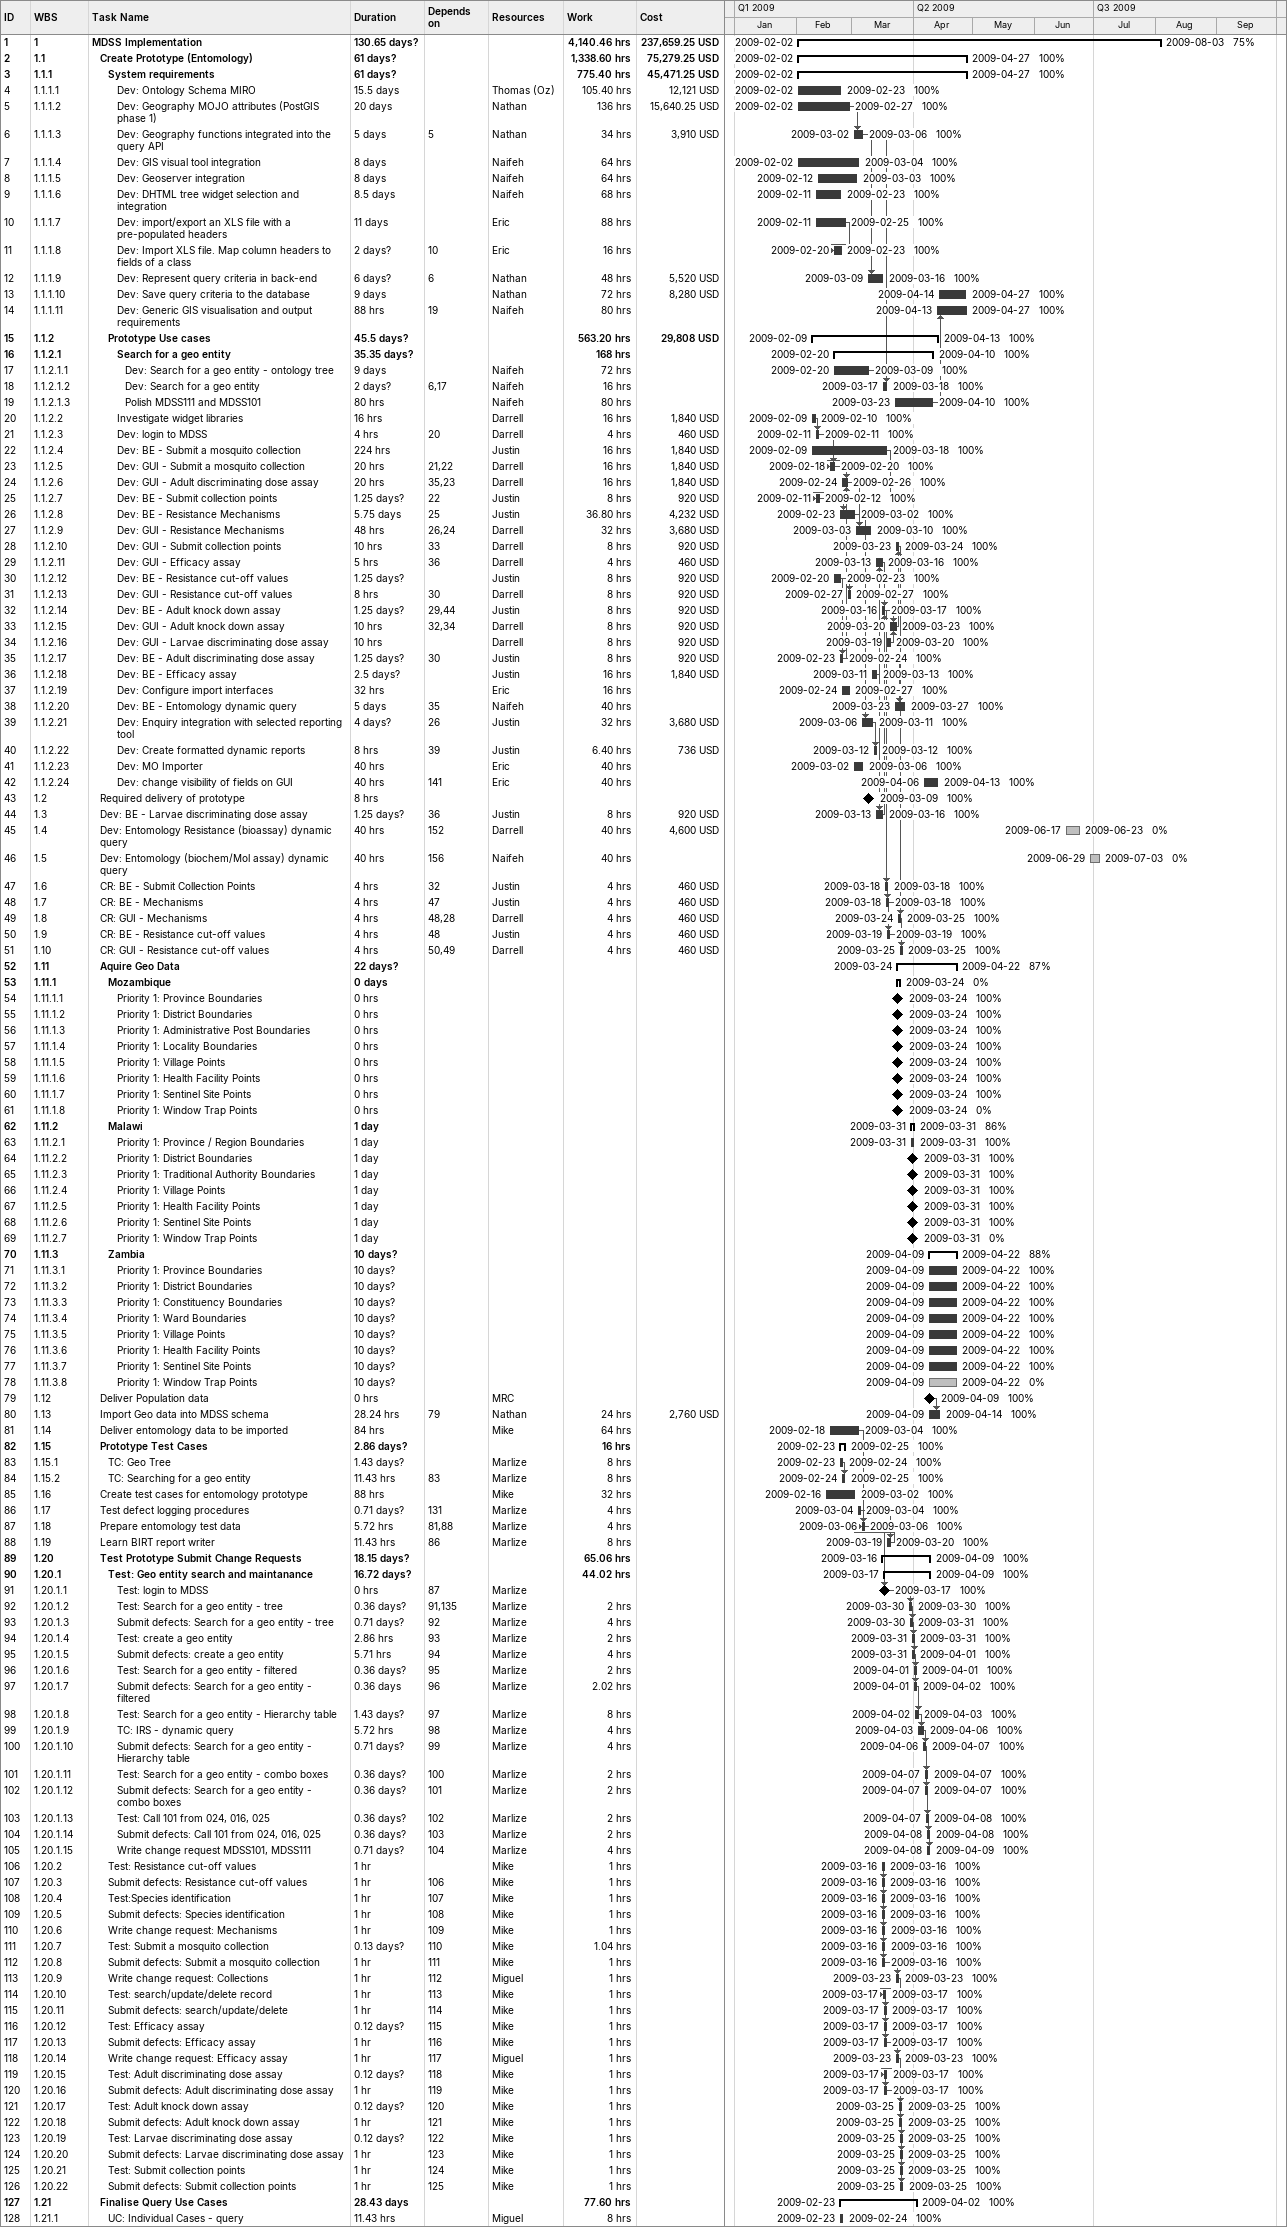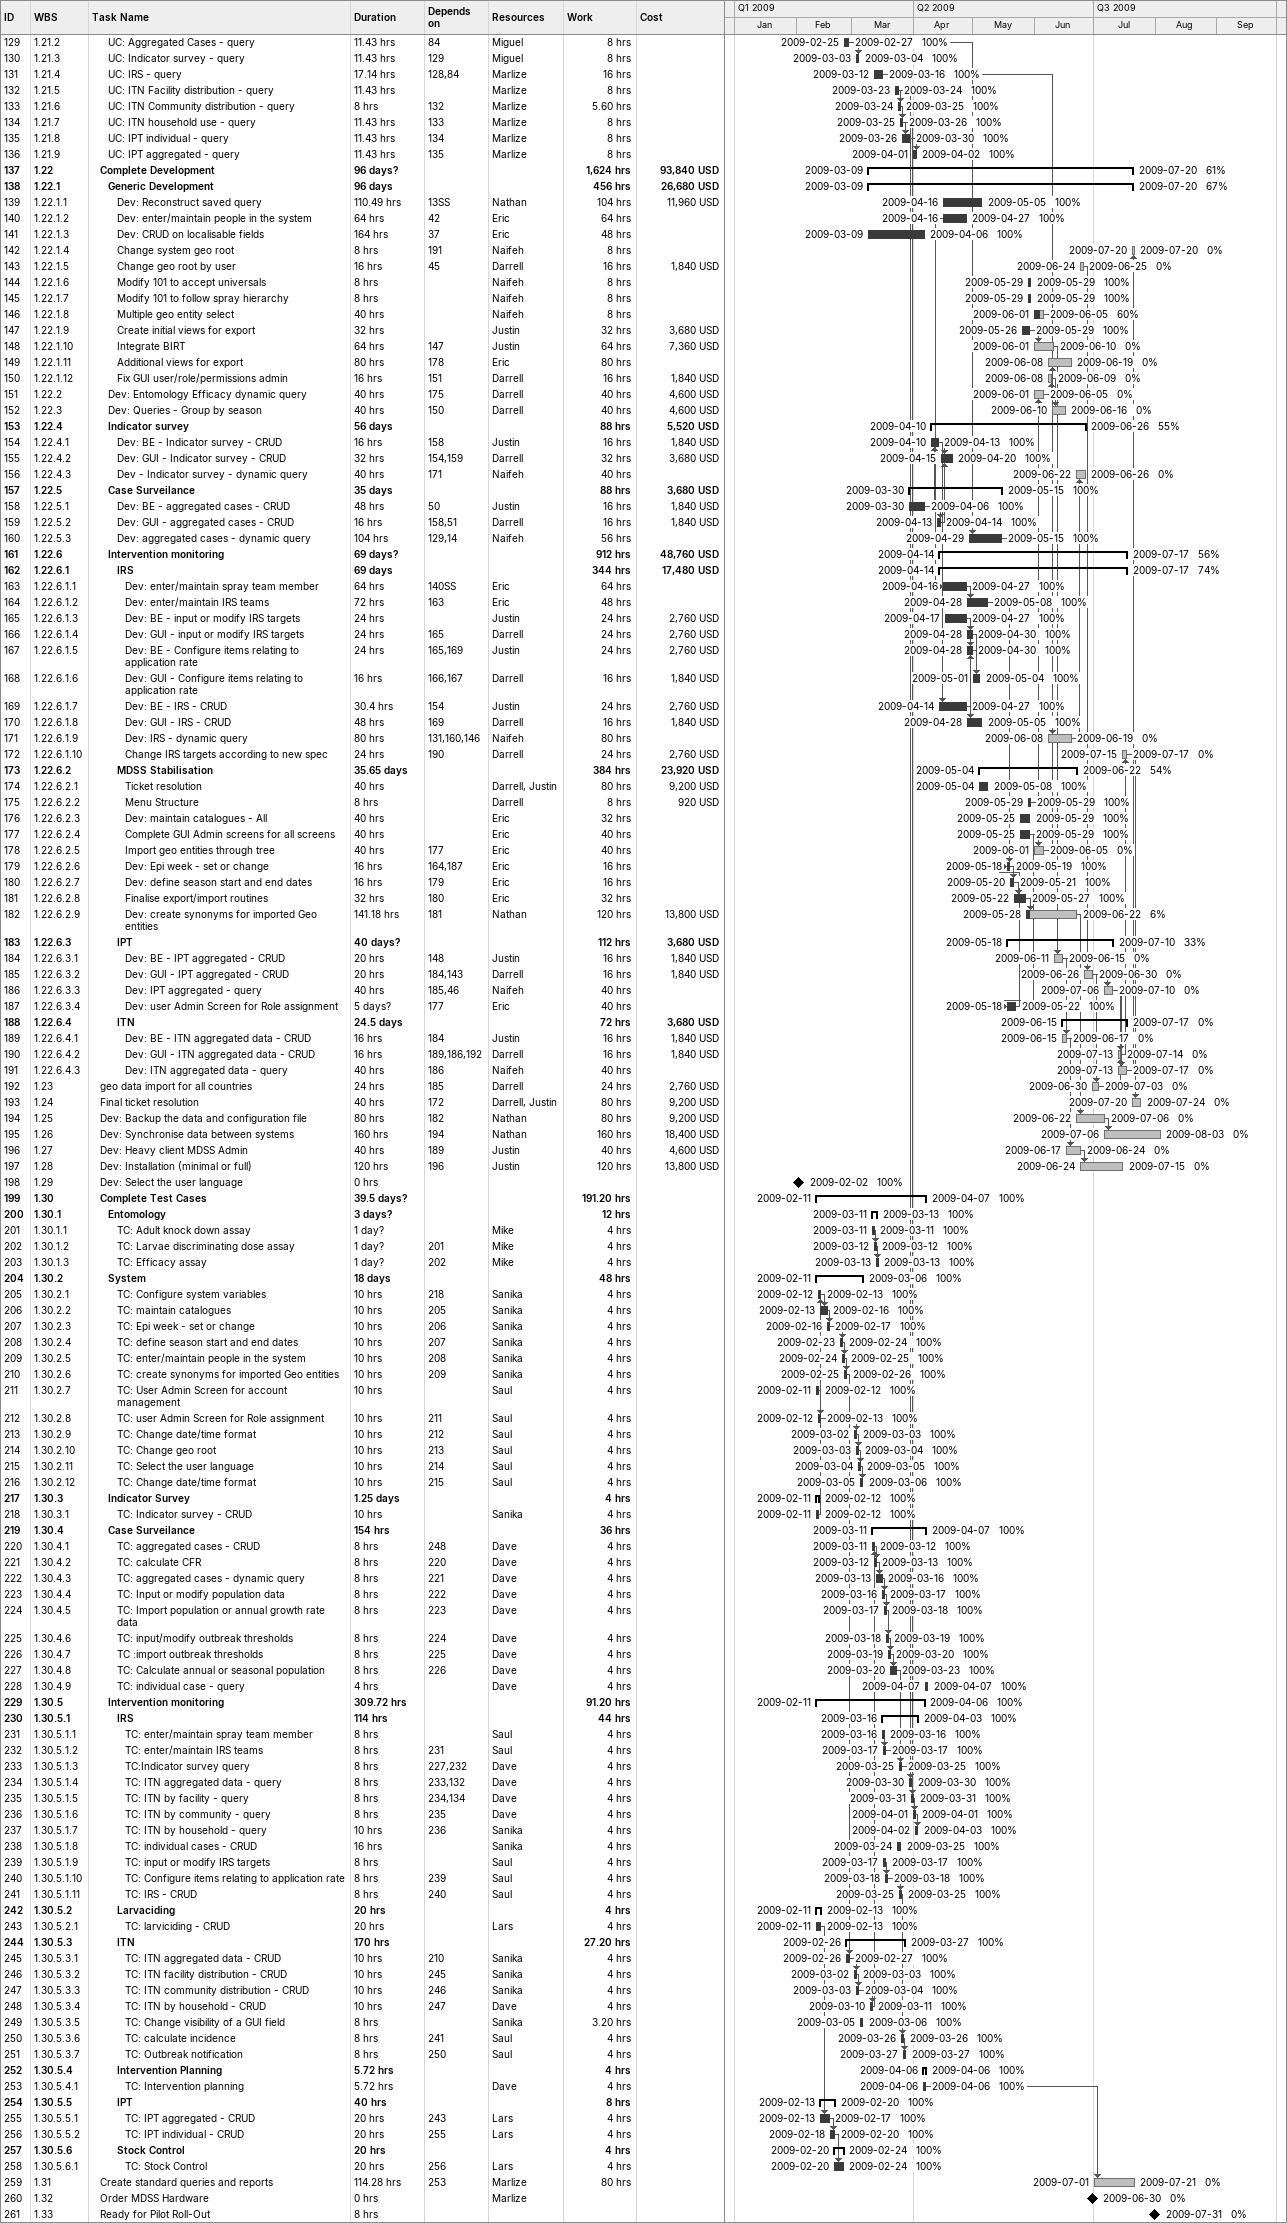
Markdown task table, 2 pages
| ID | WBS | Task | Duration | Start | Finish | Predecessors | Resources | % complete | Work (h) | Cost (USD) |
|---|---|---|---|---|---|---|---|---|---|---|
| 1 | 1 | **MDSS Implementation** | 130.65d? | 2009-02-02 | 2009-08-03 |  |  | 75 | 4140.46 | 237659.25 |
| 2 | 1.1 | **Create Prototype (Entomology)** | 61d? | 2009-02-02 | 2009-04-27 |  |  | 100 | 1338.60 | 75279.25 |
| 3 | 1.1.1 | **System requirements** | 61d? | 2009-02-02 | 2009-04-27 |  |  | 100 | 775.40 | 45471.25 |
| 4 | 1.1.1.1 | Dev: Ontology Schema MIRO | 15.5d | 2009-02-02 | 2009-02-23 |  | Thomas (Oz) | 100 | 105.40 | 12121 |
| 5 | 1.1.1.2 | Dev: Geography MOJO attributes (PostGIS phase 1) | 20d | 2009-02-02 | 2009-02-27 |  | Nathan | 100 | 136 | 15640.25 |
| 6 | 1.1.1.3 | Dev: Geography functions integrated into the query API | 5d | 2009-03-02 | 2009-03-06 | 5 | Nathan | 100 | 34 | 3910 |
| 7 | 1.1.1.4 | Dev: GIS visual tool integration | 8d | 2009-02-02 | 2009-03-04 |  | Naifeh | 100 | 64 |  |
| 8 | 1.1.1.5 | Dev: Geoserver integration | 8d | 2009-02-12 | 2009-03-03 |  | Naifeh | 100 | 64 |  |
| 9 | 1.1.1.6 | Dev: DHTML tree widget selection and integration | 8.5d | 2009-02-11 | 2009-02-23 |  | Naifeh | 100 | 68 |  |
| 10 | 1.1.1.7 | Dev: import/export an XLS file with a pre-populated headers | 11d | 2009-02-11 | 2009-02-25 |  | Eric | 100 | 88 |  |
| 11 | 1.1.1.8 | Dev: Import XLS file. Map column headers to fields of a class | 2d? | 2009-02-20 | 2009-02-23 | 10 | Eric | 100 | 16 |  |
| 12 | 1.1.1.9 | Dev: Represent query criteria in back-end | 6d? | 2009-03-09 | 2009-03-16 | 6 | Nathan | 100 | 48 | 5520 |
| 13 | 1.1.1.10 | Dev: Save query criteria to the database | 9d | 2009-04-14 | 2009-04-27 |  | Nathan | 100 | 72 | 8280 |
| 14 | 1.1.1.11 | Dev: Generic GIS visualisation and output requirements | 88h | 2009-04-13 | 2009-04-27 | 19 | Naifeh | 100 | 80 |  |
| 15 | 1.1.2 | **Prototype Use cases** | 45.5d? | 2009-02-09 | 2009-04-13 |  |  | 100 | 563.20 | 29808 |
| 16 | 1.1.2.1 | **Search for a geo entity** | 35.35d? | 2009-02-20 | 2009-04-10 |  |  | 100 | 168 |  |
| 17 | 1.1.2.1.1 | Dev: Search for a geo entity - ontology tree | 9d | 2009-02-20 | 2009-03-09 |  | Naifeh | 100 | 72 |  |
| 18 | 1.1.2.1.2 | Dev: Search for a geo entity | 2d? | 2009-03-17 | 2009-03-18 | 6, 17 | Naifeh | 100 | 16 |  |
| 19 | 1.1.2.1.3 | Polish MDSS111 and MDSS101 | 80h | 2009-03-23 | 2009-04-10 |  | Naifeh | 100 | 80 |  |
| 20 | 1.1.2.2 | Investigate widget libraries | 16h | 2009-02-09 | 2009-02-10 |  | Darrell | 100 | 16 | 1840 |
| 21 | 1.1.2.3 | Dev: login to MDSS | 4h | 2009-02-11 | 2009-02-11 | 20 | Darrell | 100 | 4 | 460 |
| 22 | 1.1.2.4 | Dev: BE - Submit a mosquito collection | 224h | 2009-02-09 | 2009-03-18 |  | Justin | 100 | 16 | 1840 |
| 23 | 1.1.2.5 | Dev: GUI - Submit a mosquito collection | 20h | 2009-02-18 | 2009-02-20 | 21, 22 | Darrell | 100 | 16 | 1840 |
| 24 | 1.1.2.6 | Dev: GUI - Adult discriminating dose assay | 20h | 2009-02-24 | 2009-02-26 | 35, 23 | Darrell | 100 | 16 | 1840 |
| 25 | 1.1.2.7 | Dev: BE - Submit collection points | 1.25d? | 2009-02-11 | 2009-02-12 | 22 | Justin | 100 | 8 | 920 |
| 26 | 1.1.2.8 | Dev: BE - Resistance Mechanisms | 5.75d | 2009-02-23 | 2009-03-02 | 25 | Justin | 100 | 36.80 | 4232 |
| 27 | 1.1.2.9 | Dev: GUI - Resistance Mechanisms | 48h | 2009-03-03 | 2009-03-10 | 26, 24 | Darrell | 100 | 32 | 3680 |
| 28 | 1.1.2.10 | Dev: GUI - Submit collection points | 10h | 2009-03-23 | 2009-03-24 | 33 | Darrell | 100 | 8 | 920 |
| 29 | 1.1.2.11 | Dev: GUI - Efficacy assay | 5h | 2009-03-13 | 2009-03-16 | 36 | Darrell | 100 | 4 | 460 |
| 30 | 1.1.2.12 | Dev: BE - Resistance cut-off values | 1.25d? | 2009-02-20 | 2009-02-23 |  | Justin | 100 | 8 | 920 |
| 31 | 1.1.2.13 | Dev: GUI - Resistance cut-off values | 8h | 2009-02-27 | 2009-02-27 | 30 | Darrell | 100 | 8 | 920 |
| 32 | 1.1.2.14 | Dev: BE - Adult knock down assay | 1.25d? | 2009-03-16 | 2009-03-17 | 29, 44 | Justin | 100 | 8 | 920 |
| 33 | 1.1.2.15 | Dev: GUI - Adult knock down assay | 10h | 2009-03-20 | 2009-03-23 | 32, 34 | Darrell | 100 | 8 | 920 |
| 34 | 1.1.2.16 | Dev: GUI - Larvae discriminating dose assay | 10h | 2009-03-19 | 2009-03-20 |  | Darrell | 100 | 8 | 920 |
| 35 | 1.1.2.17 | Dev: BE - Adult discriminating dose assay | 1.25d? | 2009-02-23 | 2009-02-24 | 30 | Justin | 100 | 8 | 920 |
| 36 | 1.1.2.18 | Dev: BE - Efficacy assay | 2.5d? | 2009-03-11 | 2009-03-13 |  | Justin | 100 | 16 | 1840 |
| 37 | 1.1.2.19 | Dev: Configure import interfaces | 32h | 2009-02-24 | 2009-02-27 |  | Eric | 100 | 16 |  |
| 38 | 1.1.2.20 | Dev: BE - Entomology dynamic query | 5d | 2009-03-23 | 2009-03-27 | 35 | Naifeh | 100 | 40 |  |
| 39 | 1.1.2.21 | Dev: Enquiry integration with selected reporting tool | 4d? | 2009-03-06 | 2009-03-11 | 26 | Justin | 100 | 32 | 3680 |
| 40 | 1.1.2.22 | Dev: Create formatted dynamic reports | 8h | 2009-03-12 | 2009-03-12 | 39 | Justin | 100 | 6.40 | 736 |
| 41 | 1.1.2.23 | Dev: MO Importer | 40h | 2009-03-02 | 2009-03-06 |  | Eric | 100 | 40 |  |
| 42 | 1.1.2.24 | Dev: change visibility of fields on GUI | 40h | 2009-04-06 | 2009-04-13 | 141 | Eric | 100 | 40 |  |
| 43 | 1.2 | Required delivery of prototype | 8h | 2009-03-09 | 2009-03-09 |  |  | 100 |  |  |
| 44 | 1.3 | Dev: BE - Larvae discriminating dose assay | 1.25d? | 2009-03-13 | 2009-03-16 | 36 | Justin | 100 | 8 | 920 |
| 45 | 1.4 | Dev: Entomology Resistance (bioassay) dynamic query | 40h | 2009-06-17 | 2009-06-23 | 152 | Darrell | 0 | 40 | 4600 |
| 46 | 1.5 | Dev: Entomology (biochem/Mol assay) dynamic query | 40h | 2009-06-29 | 2009-07-03 | 156 | Naifeh | 0 | 40 |  |
| 47 | 1.6 | CR: BE - Submit Collection Points | 4h | 2009-03-18 | 2009-03-18 | 32 | Justin | 100 | 4 | 460 |
| 48 | 1.7 | CR: BE - Mechanisms | 4h | 2009-03-18 | 2009-03-18 | 47 | Justin | 100 | 4 | 460 |
| 49 | 1.8 | CR: GUI - Mechanisms | 4h | 2009-03-24 | 2009-03-25 | 48, 28 | Darrell | 100 | 4 | 460 |
| 50 | 1.9 | CR: BE - Resistance cut-off values | 4h | 2009-03-19 | 2009-03-19 | 48 | Justin | 100 | 4 | 460 |
| 51 | 1.10 | CR: GUI - Resistance cut-off values | 4h | 2009-03-25 | 2009-03-25 | 50, 49 | Darrell | 100 | 4 | 460 |
| 52 | 1.11 | **Aquire Geo Data** | 22d? | 2009-03-24 | 2009-04-22 |  |  | 87 |  |  |
| 53 | 1.11.1 | **Mozambique** | 0d | 2009-03-24 | 2009-03-24 |  |  | 0 |  |  |
| 54 | 1.11.1.1 | Priority 1: Province Boundaries | 0h | 2009-03-24 | 2009-03-24 |  |  | 100 |  |  |
| 55 | 1.11.1.2 | Priority 1: District Boundaries | 0h | 2009-03-24 | 2009-03-24 |  |  | 100 |  |  |
| 56 | 1.11.1.3 | Priority 1: Administrative Post Boundaries | 0h | 2009-03-24 | 2009-03-24 |  |  | 100 |  |  |
| 57 | 1.11.1.4 | Priority 1: Locality Boundaries | 0h | 2009-03-24 | 2009-03-24 |  |  | 100 |  |  |
| 58 | 1.11.1.5 | Priority 1: Village Points | 0h | 2009-03-24 | 2009-03-24 |  |  | 100 |  |  |
| 59 | 1.11.1.6 | Priority 1: Health Facility Points | 0h | 2009-03-24 | 2009-03-24 |  |  | 100 |  |  |
| 60 | 1.11.1.7 | Priority 1: Sentinel Site Points | 0h | 2009-03-24 | 2009-03-24 |  |  | 100 |  |  |
| 61 | 1.11.1.8 | Priority 1: Window Trap Points | 0h | 2009-03-24 | 2009-03-24 |  |  | 0 |  |  |
| 62 | 1.11.2 | **Malawi** | 1d | 2009-03-31 | 2009-03-31 |  |  | 86 |  |  |
| 63 | 1.11.2.1 | Priority 1: Province / Region Boundaries | 1d | 2009-03-31 | 2009-03-31 |  |  | 100 |  |  |
| 64 | 1.11.2.2 | Priority 1: District Boundaries | 1d | 2009-03-31 | 2009-03-31 |  |  | 100 |  |  |
| 65 | 1.11.2.3 | Priority 1: Traditional Authority Boundaries | 1d | 2009-03-31 | 2009-03-31 |  |  | 100 |  |  |
| 66 | 1.11.2.4 | Priority 1: Village Points | 1d | 2009-03-31 | 2009-03-31 |  |  | 100 |  |  |
| 67 | 1.11.2.5 | Priority 1: Health Facility Points | 1d | 2009-03-31 | 2009-03-31 |  |  | 100 |  |  |
| 68 | 1.11.2.6 | Priority 1: Sentinel Site Points | 1d | 2009-03-31 | 2009-03-31 |  |  | 100 |  |  |
| 69 | 1.11.2.7 | Priority 1: Window Trap Points | 1d | 2009-03-31 | 2009-03-31 |  |  | 0 |  |  |
| 70 | 1.11.3 | **Zambia** | 10d? | 2009-04-09 | 2009-04-22 |  |  | 88 |  |  |
| 71 | 1.11.3.1 | Priority 1: Province Boundaries | 10d? | 2009-04-09 | 2009-04-22 |  |  | 100 |  |  |
| 72 | 1.11.3.2 | Priority 1: District Boundaries | 10d? | 2009-04-09 | 2009-04-22 |  |  | 100 |  |  |
| 73 | 1.11.3.3 | Priority 1: Constituency Boundaries | 10d? | 2009-04-09 | 2009-04-22 |  |  | 100 |  |  |
| 74 | 1.11.3.4 | Priority 1: Ward Boundaries | 10d? | 2009-04-09 | 2009-04-22 |  |  | 100 |  |  |
| 75 | 1.11.3.5 | Priority 1: Village Points | 10d? | 2009-04-09 | 2009-04-22 |  |  | 100 |  |  |
| 76 | 1.11.3.6 | Priority 1: Health Facility Points | 10d? | 2009-04-09 | 2009-04-22 |  |  | 100 |  |  |
| 77 | 1.11.3.7 | Priority 1: Sentinel Site Points | 10d? | 2009-04-09 | 2009-04-22 |  |  | 100 |  |  |
| 78 | 1.11.3.8 | Priority 1: Window Trap Points | 10d? | 2009-04-09 | 2009-04-22 |  |  | 0 |  |  |
| 79 | 1.12 | Deliver Population data | 0h | 2009-04-09 | 2009-04-09 |  | MRC | 100 |  |  |
| 80 | 1.13 | Import Geo data into MDSS schema | 28.24h | 2009-04-09 | 2009-04-14 | 79 | Nathan | 100 | 24 | 2760 |
| 81 | 1.14 | Deliver entomology data to be imported | 84h | 2009-02-18 | 2009-03-04 |  | Mike | 100 | 64 |  |
| 82 | 1.15 | **Prototype Test Cases** | 2.86d? | 2009-02-23 | 2009-02-25 |  |  | 100 | 16 |  |
| 83 | 1.15.1 | TC: Geo Tree | 1.43d? | 2009-02-23 | 2009-02-24 |  | Marlize | 100 | 8 |  |
| 84 | 1.15.2 | TC: Searching for a geo entity | 11.43h | 2009-02-24 | 2009-02-25 | 83 | Marlize | 100 | 8 |  |
| 85 | 1.16 | Create test cases for entomology prototype | 88h | 2009-02-16 | 2009-03-02 |  | Mike | 100 | 32 |  |
| 86 | 1.17 | Test defect logging procedures | 0.71d? | 2009-03-04 | 2009-03-04 | 131 | Marlize | 100 | 4 |  |
| 87 | 1.18 | Prepare entomology test data | 5.72h | 2009-03-06 | 2009-03-06 | 81, 88 | Marlize | 100 | 4 |  |
| 88 | 1.19 | Learn BIRT report writer | 11.43h | 2009-03-19 | 2009-03-20 | 86 | Marlize | 100 | 8 |  |
| 89 | 1.20 | **Test Prototype Submit Change Requests** | 18.15d? | 2009-03-16 | 2009-04-09 |  |  | 100 | 65.06 |  |
| 90 | 1.20.1 | **Test: Geo entity search and maintanance** | 16.72d? | 2009-03-17 | 2009-04-09 |  |  | 100 | 44.02 |  |
| 91 | 1.20.1.1 | Test: login to MDSS | 0h | 2009-03-17 | 2009-03-17 | 87 | Marlize | 100 |  |  |
| 92 | 1.20.1.2 | Test: Search for a geo entity - tree | 0.36d? | 2009-03-30 | 2009-03-30 | 91, 135 | Marlize | 100 | 2 |  |
| 93 | 1.20.1.3 | Submit defects: Search for a geo entity - tree | 0.71d? | 2009-03-30 | 2009-03-31 | 92 | Marlize | 100 | 4 |  |
| 94 | 1.20.1.4 | Test: create a geo entity | 2.86h | 2009-03-31 | 2009-03-31 | 93 | Marlize | 100 | 2 |  |
| 95 | 1.20.1.5 | Submit defects: create a geo entity | 5.71h | 2009-03-31 | 2009-04-01 | 94 | Marlize | 100 | 4 |  |
| 96 | 1.20.1.6 | Test: Search for a geo entity - filtered | 0.36d? | 2009-04-01 | 2009-04-01 | 95 | Marlize | 100 | 2 |  |
| 97 | 1.20.1.7 | Submit defects: Search for a geo entity - filtered | 0.36d | 2009-04-01 | 2009-04-02 | 96 | Marlize | 100 | 2.02 |  |
| 98 | 1.20.1.8 | Test: Search for a geo entity - Hierarchy table | 1.43d? | 2009-04-02 | 2009-04-03 | 97 | Marlize | 100 | 8 |  |
| 99 | 1.20.1.9 | TC: IRS - dynamic query | 5.72h | 2009-04-03 | 2009-04-06 | 98 | Marlize | 100 | 4 |  |
| 100 | 1.20.1.10 | Submit defects: Search for a geo entity - Hierarchy table | 0.71d? | 2009-04-06 | 2009-04-07 | 99 | Marlize | 100 | 4 |  |
| 101 | 1.20.1.11 | Test: Search for a geo entity - combo boxes | 0.36d? | 2009-04-07 | 2009-04-07 | 100 | Marlize | 100 | 2 |  |
| 102 | 1.20.1.12 | Submit defects: Search for a geo entity - combo boxes | 0.36d? | 2009-04-07 | 2009-04-07 | 101 | Marlize | 100 | 2 |  |
| 103 | 1.20.1.13 | Test: Call 101 from 024, 016, 025 | 0.36d? | 2009-04-07 | 2009-04-08 | 102 | Marlize | 100 | 2 |  |
| 104 | 1.20.1.14 | Submit defects: Call 101 from 024, 016, 025 | 0.36d? | 2009-04-08 | 2009-04-08 | 103 | Marlize | 100 | 2 |  |
| 105 | 1.20.1.15 | Write change request MDSS101, MDSS111 | 0.71d? | 2009-04-08 | 2009-04-09 | 104 | Marlize | 100 | 4 |  |
| 106 | 1.20.2 | Test: Resistance cut-off values | 1h | 2009-03-16 | 2009-03-16 |  | Mike | 100 | 1 |  |
| 107 | 1.20.3 | Submit defects: Resistance cut-off values | 1h | 2009-03-16 | 2009-03-16 | 106 | Mike | 100 | 1 |  |
| 108 | 1.20.4 | Test:Species identification | 1h | 2009-03-16 | 2009-03-16 | 107 | Mike | 100 | 1 |  |
| 109 | 1.20.5 | Submit defects: Species identification | 1h | 2009-03-16 | 2009-03-16 | 108 | Mike | 100 | 1 |  |
| 110 | 1.20.6 | Write change request: Mechanisms | 1h | 2009-03-16 | 2009-03-16 | 109 | Mike | 100 | 1 |  |
| 111 | 1.20.7 | Test: Submit a mosquito collection | 0.13d? | 2009-03-16 | 2009-03-16 | 110 | Mike | 100 | 1.04 |  |
| 112 | 1.20.8 | Submit defects: Submit a mosquito collection | 1h | 2009-03-16 | 2009-03-16 | 111 | Mike | 100 | 1 |  |
| 113 | 1.20.9 | Write change request: Collections | 1h | 2009-03-23 | 2009-03-23 | 112 | Miguel | 100 | 1 |  |
| 114 | 1.20.10 | Test: search/update/delete record | 1h | 2009-03-17 | 2009-03-17 | 113 | Mike | 100 | 1 |  |
| 115 | 1.20.11 | Submit defects: search/update/delete | 1h | 2009-03-17 | 2009-03-17 | 114 | Mike | 100 | 1 |  |
| 116 | 1.20.12 | Test: Efficacy assay | 0.12d? | 2009-03-17 | 2009-03-17 | 115 | Mike | 100 | 1 |  |
| 117 | 1.20.13 | Submit defects: Efficacy assay | 1h | 2009-03-17 | 2009-03-17 | 116 | Mike | 100 | 1 |  |
| 118 | 1.20.14 | Write change request: Efficacy assay | 1h | 2009-03-23 | 2009-03-23 | 117 | Miguel | 100 | 1 |  |
| 119 | 1.20.15 | Test: Adult discriminating dose assay | 0.12d? | 2009-03-17 | 2009-03-17 | 118 | Mike | 100 | 1 |  |
| 120 | 1.20.16 | Submit defects: Adult discriminating dose assay | 1h | 2009-03-17 | 2009-03-17 | 119 | Mike | 100 | 1 |  |
| 121 | 1.20.17 | Test: Adult knock down assay | 0.12d? | 2009-03-25 | 2009-03-25 | 120 | Mike | 100 | 1 |  |
| 122 | 1.20.18 | Submit defects: Adult knock down assay | 1h | 2009-03-25 | 2009-03-25 | 121 | Mike | 100 | 1 |  |
| 123 | 1.20.19 | Test: Larvae discriminating dose assay | 0.12d? | 2009-03-25 | 2009-03-25 | 122 | Mike | 100 | 1 |  |
| 124 | 1.20.20 | Submit defects: Larvae discriminating dose assay | 1h | 2009-03-25 | 2009-03-25 | 123 | Mike | 100 | 1 |  |
| 125 | 1.20.21 | Test: Submit collection points | 1h | 2009-03-25 | 2009-03-25 | 124 | Mike | 100 | 1 |  |
| 126 | 1.20.22 | Submit defects: Submit collection points | 1h | 2009-03-25 | 2009-03-25 | 125 | Mike | 100 | 1 |  |
| 127 | 1.21 | **Finalise Query Use Cases** | 28.43d | 2009-02-23 | 2009-04-02 |  |  | 100 | 77.60 |  |
| 128 | 1.21.1 | UC: Individual Cases - query | 11.43h | 2009-02-23 | 2009-02-24 |  | Miguel | 100 | 8 |  |
| 129 | 1.21.2 | UC: Aggregated Cases - query | 11.43h | 2009-02-25 | 2009-02-27 | 84 | Miguel | 100 | 8 |  |
| 130 | 1.21.3 | UC: Indicator survey - query | 11.43h | 2009-03-03 | 2009-03-04 | 129 | Miguel | 100 | 8 |  |
| 131 | 1.21.4 | UC: IRS - query | 17.14h | 2009-03-12 | 2009-03-16 | 128, 84 | Marlize | 100 | 16 |  |
| 132 | 1.21.5 | UC: ITN Facility distribution - query | 11.43h | 2009-03-23 | 2009-03-24 |  | Marlize | 100 | 8 |  |
| 133 | 1.21.6 | UC: ITN Community distribution - query | 8h | 2009-03-24 | 2009-03-25 | 132 | Marlize | 100 | 5.60 |  |
| 134 | 1.21.7 | UC: ITN household use - query | 11.43h | 2009-03-25 | 2009-03-26 | 133 | Marlize | 100 | 8 |  |
| 135 | 1.21.8 | UC: IPT individual - query | 11.43h | 2009-03-26 | 2009-03-30 | 134 | Marlize | 100 | 8 |  |
| 136 | 1.21.9 | UC: IPT aggregated - query | 11.43h | 2009-04-01 | 2009-04-02 | 135 | Marlize | 100 | 8 |  |
| 137 | 1.22 | **Complete Development** | 96d? | 2009-03-09 | 2009-07-20 |  |  | 61 | 1624 | 93840 |
| 138 | 1.22.1 | **Generic Development** | 96d | 2009-03-09 | 2009-07-20 |  |  | 67 | 456 | 26680 |
| 139 | 1.22.1.1 | Dev: Reconstruct saved query | 110.49h | 2009-04-16 | 2009-05-05 | 13SS | Nathan | 100 | 104 | 11960 |
| 140 | 1.22.1.2 | Dev: enter/maintain people in the system | 64h | 2009-04-16 | 2009-04-27 | 42 | Eric | 100 | 64 |  |
| 141 | 1.22.1.3 | Dev: CRUD on localisable fields | 164h | 2009-03-09 | 2009-04-06 | 37 | Eric | 100 | 48 |  |
| 142 | 1.22.1.4 | Change system geo root | 8h | 2009-07-20 | 2009-07-20 | 191 | Naifeh | 0 | 8 |  |
| 143 | 1.22.1.5 | Change geo root by user | 16h | 2009-06-24 | 2009-06-25 | 45 | Darrell | 0 | 16 | 1840 |
| 144 | 1.22.1.6 | Modify 101 to accept universals | 8h | 2009-05-29 | 2009-05-29 |  | Naifeh | 100 | 8 |  |
| 145 | 1.22.1.7 | Modify 101 to follow spray hierarchy | 8h | 2009-05-29 | 2009-05-29 |  | Naifeh | 100 | 8 |  |
| 146 | 1.22.1.8 | Multiple geo entity select | 40h | 2009-06-01 | 2009-06-05 |  | Naifeh | 60 | 8 |  |
| 147 | 1.22.1.9 | Create initial views for export | 32h | 2009-05-26 | 2009-05-29 |  | Justin | 100 | 32 | 3680 |
| 148 | 1.22.1.10 | Integrate BIRT | 64h | 2009-06-01 | 2009-06-10 | 147 | Justin | 0 | 64 | 7360 |
| 149 | 1.22.1.11 | Additional views for export | 80h | 2009-06-08 | 2009-06-19 | 178 | Eric | 0 | 80 |  |
| 150 | 1.22.1.12 | Fix GUI user/role/permissions admin | 16h | 2009-06-08 | 2009-06-09 | 151 | Darrell | 0 | 16 | 1840 |
| 151 | 1.22.2 | Dev: Entomology Efficacy dynamic query | 40h | 2009-06-01 | 2009-06-05 | 175 | Darrell | 0 | 40 | 4600 |
| 152 | 1.22.3 | Dev: Queries - Group by season | 40h | 2009-06-10 | 2009-06-16 | 150 | Darrell | 0 | 40 | 4600 |
| 153 | 1.22.4 | **Indicator survey** | 56d | 2009-04-10 | 2009-06-26 |  |  | 55 | 88 | 5520 |
| 154 | 1.22.4.1 | Dev: BE - Indicator survey - CRUD | 16h | 2009-04-10 | 2009-04-13 | 158 | Justin | 100 | 16 | 1840 |
| 155 | 1.22.4.2 | Dev: GUI - Indicator survey - CRUD | 32h | 2009-04-15 | 2009-04-20 | 154, 159 | Darrell | 100 | 32 | 3680 |
| 156 | 1.22.4.3 | Dev - Indicator survey - dynamic query | 40h | 2009-06-22 | 2009-06-26 | 171 | Naifeh | 0 | 40 |  |
| 157 | 1.22.5 | **Case Surveilance** | 35d | 2009-03-30 | 2009-05-15 |  |  | 100 | 88 | 3680 |
| 158 | 1.22.5.1 | Dev: BE - aggregated cases - CRUD | 48h | 2009-03-30 | 2009-04-06 | 50 | Justin | 100 | 16 | 1840 |
| 159 | 1.22.5.2 | Dev: GUI - aggregated cases - CRUD | 16h | 2009-04-13 | 2009-04-14 | 158, 51 | Darrell | 100 | 16 | 1840 |
| 160 | 1.22.5.3 | Dev: aggregated cases - dynamic query | 104h | 2009-04-29 | 2009-05-15 | 129, 14 | Naifeh | 100 | 56 |  |
| 161 | 1.22.6 | **Intervention monitoring** | 69d? | 2009-04-14 | 2009-07-17 |  |  | 56 | 912 | 48760 |
| 162 | 1.22.6.1 | **IRS** | 69d | 2009-04-14 | 2009-07-17 |  |  | 74 | 344 | 17480 |
| 163 | 1.22.6.1.1 | Dev: enter/maintain spray team member | 64h | 2009-04-16 | 2009-04-27 | 140SS | Eric | 100 | 64 |  |
| 164 | 1.22.6.1.2 | Dev: enter/maintain IRS teams | 72h | 2009-04-28 | 2009-05-08 | 163 | Eric | 100 | 48 |  |
| 165 | 1.22.6.1.3 | Dev: BE - input or modify IRS targets | 24h | 2009-04-17 | 2009-04-27 |  | Justin | 100 | 24 | 2760 |
| 166 | 1.22.6.1.4 | Dev: GUI - input or modify IRS targets | 24h | 2009-04-28 | 2009-04-30 | 165 | Darrell | 100 | 24 | 2760 |
| 167 | 1.22.6.1.5 | Dev: BE - Configure items relating to application rate | 24h | 2009-04-28 | 2009-04-30 | 165, 169 | Justin | 100 | 24 | 2760 |
| 168 | 1.22.6.1.6 | Dev: GUI - Configure items relating to application rate | 16h | 2009-05-01 | 2009-05-04 | 166, 167 | Darrell | 100 | 16 | 1840 |
| 169 | 1.22.6.1.7 | Dev: BE - IRS - CRUD | 30.4h | 2009-04-14 | 2009-04-27 | 154 | Justin | 100 | 24 | 2760 |
| 170 | 1.22.6.1.8 | Dev: GUI - IRS - CRUD | 48h | 2009-04-28 | 2009-05-05 | 169 | Darrell | 100 | 16 | 1840 |
| 171 | 1.22.6.1.9 | Dev: IRS - dynamic query | 80h | 2009-06-08 | 2009-06-19 | 131, 160, 146 | Naifeh | 0 | 80 |  |
| 172 | 1.22.6.1.10 | Change IRS targets according to new spec | 24h | 2009-07-15 | 2009-07-17 | 190 | Darrell | 0 | 24 | 2760 |
| 173 | 1.22.6.2 | **MDSS Stabilisation** | 35.65d | 2009-05-04 | 2009-06-22 |  |  | 54 | 384 | 23920 |
| 174 | 1.22.6.2.1 | Ticket resolution | 40h | 2009-05-04 | 2009-05-08 |  | Darrell, Justin | 100 | 80 | 9200 |
| 175 | 1.22.6.2.2 | Menu Structure | 8h | 2009-05-29 | 2009-05-29 |  | Darrell | 100 | 8 | 920 |
| 176 | 1.22.6.2.3 | Dev: maintain catalogues - All | 40h | 2009-05-25 | 2009-05-29 |  | Eric | 100 | 32 |  |
| 177 | 1.22.6.2.4 | Complete GUI Admin screens for all screens | 40h | 2009-05-25 | 2009-05-29 |  | Eric | 100 | 40 |  |
| 178 | 1.22.6.2.5 | Import geo entities through tree | 40h | 2009-06-01 | 2009-06-05 | 177 | Eric | 0 | 40 |  |
| 179 | 1.22.6.2.6 | Dev: Epi week - set or change | 16h | 2009-05-18 | 2009-05-19 | 164, 187 | Eric | 100 | 16 |  |
| 180 | 1.22.6.2.7 | Dev: define season start and end dates | 16h | 2009-05-20 | 2009-05-21 | 179 | Eric | 100 | 16 |  |
| 181 | 1.22.6.2.8 | Finalise export/import routines | 32h | 2009-05-22 | 2009-05-27 | 180 | Eric | 100 | 32 |  |
| 182 | 1.22.6.2.9 | Dev: create synonyms for imported Geo entities | 141.18h | 2009-05-28 | 2009-06-22 | 181 | Nathan | 6 | 120 | 13800 |
| 183 | 1.22.6.3 | **IPT** | 40d? | 2009-05-18 | 2009-07-10 |  |  | 33 | 112 | 3680 |
| 184 | 1.22.6.3.1 | Dev: BE - IPT aggregated - CRUD | 20h | 2009-06-11 | 2009-06-15 | 148 | Justin | 0 | 16 | 1840 |
| 185 | 1.22.6.3.2 | Dev: GUI - IPT aggregated - CRUD | 20h | 2009-06-26 | 2009-06-30 | 184, 143 | Darrell | 0 | 16 | 1840 |
| 186 | 1.22.6.3.3 | Dev: IPT aggregated - query | 40h | 2009-07-06 | 2009-07-10 | 185, 46 | Naifeh | 0 | 40 |  |
| 187 | 1.22.6.3.4 | Dev: user Admin Screen for Role assignment | 5d? | 2009-05-18 | 2009-05-22 | 177 | Eric | 100 | 40 |  |
| 188 | 1.22.6.4 | **ITN** | 24.5d | 2009-06-15 | 2009-07-17 |  |  | 0 | 72 | 3680 |
| 189 | 1.22.6.4.1 | Dev: BE - ITN aggregated data - CRUD | 16h | 2009-06-15 | 2009-06-17 | 184 | Justin | 0 | 16 | 1840 |
| 190 | 1.22.6.4.2 | Dev: GUI - ITN aggregated data - CRUD | 16h | 2009-07-13 | 2009-07-14 | 189, 186, 192 | Darrell | 0 | 16 | 1840 |
| 191 | 1.22.6.4.3 | Dev: ITN aggregated data - query | 40h | 2009-07-13 | 2009-07-17 | 186 | Naifeh | 0 | 40 |  |
| 192 | 1.23 | geo data import for all countries | 24h | 2009-06-30 | 2009-07-03 | 185 | Darrell | 0 | 24 | 2760 |
| 193 | 1.24 | Final ticket resolution | 40h | 2009-07-20 | 2009-07-24 | 172 | Darrell, Justin | 0 | 80 | 9200 |
| 194 | 1.25 | Dev: Backup the data and configuration file | 80h | 2009-06-22 | 2009-07-06 | 182 | Nathan | 0 | 80 | 9200 |
| 195 | 1.26 | Dev: Synchronise data between systems | 160h | 2009-07-06 | 2009-08-03 | 194 | Nathan | 0 | 160 | 18400 |
| 196 | 1.27 | Dev: Heavy client MDSS Admin | 40h | 2009-06-17 | 2009-06-24 | 189 | Justin | 0 | 40 | 4600 |
| 197 | 1.28 | Dev: Installation (minimal or full) | 120h | 2009-06-24 | 2009-07-15 | 196 | Justin | 0 | 120 | 13800 |
| 198 | 1.29 | Dev: Select the user language | 0h | 2009-02-02 | 2009-02-02 |  |  | 100 |  |  |
| 199 | 1.30 | **Complete Test Cases** | 39.5d? | 2009-02-11 | 2009-04-07 |  |  | 100 | 191.20 |  |
| 200 | 1.30.1 | **Entomology** | 3d? | 2009-03-11 | 2009-03-13 |  |  | 100 | 12 |  |
| 201 | 1.30.1.1 | TC: Adult knock down assay | 1d? | 2009-03-11 | 2009-03-11 |  | Mike | 100 | 4 |  |
| 202 | 1.30.1.2 | TC: Larvae discriminating dose assay | 1d? | 2009-03-12 | 2009-03-12 | 201 | Mike | 100 | 4 |  |
| 203 | 1.30.1.3 | TC: Efficacy assay | 1d? | 2009-03-13 | 2009-03-13 | 202 | Mike | 100 | 4 |  |
| 204 | 1.30.2 | **System** | 18d | 2009-02-11 | 2009-03-06 |  |  | 100 | 48 |  |
| 205 | 1.30.2.1 | TC: Configure system variables | 10h | 2009-02-12 | 2009-02-13 | 218 | Sanika | 100 | 4 |  |
| 206 | 1.30.2.2 | TC: maintain catalogues | 10h | 2009-02-13 | 2009-02-16 | 205 | Sanika | 100 | 4 |  |
| 207 | 1.30.2.3 | TC: Epi week - set or change | 10h | 2009-02-16 | 2009-02-17 | 206 | Sanika | 100 | 4 |  |
| 208 | 1.30.2.4 | TC: define season start and end dates | 10h | 2009-02-23 | 2009-02-24 | 207 | Sanika | 100 | 4 |  |
| 209 | 1.30.2.5 | TC: enter/maintain people in the system | 10h | 2009-02-24 | 2009-02-25 | 208 | Sanika | 100 | 4 |  |
| 210 | 1.30.2.6 | TC: create synonyms for imported Geo entities | 10h | 2009-02-25 | 2009-02-26 | 209 | Sanika | 100 | 4 |  |
| 211 | 1.30.2.7 | TC: User Admin Screen for account management | 10h | 2009-02-11 | 2009-02-12 |  | Saul | 100 | 4 |  |
| 212 | 1.30.2.8 | TC: user Admin Screen for Role assignment | 10h | 2009-02-12 | 2009-02-13 | 211 | Saul | 100 | 4 |  |
| 213 | 1.30.2.9 | TC: Change date/time format | 10h | 2009-03-02 | 2009-03-03 | 212 | Saul | 100 | 4 |  |
| 214 | 1.30.2.10 | TC: Change geo root | 10h | 2009-03-03 | 2009-03-04 | 213 | Saul | 100 | 4 |  |
| 215 | 1.30.2.11 | TC: Select the user language | 10h | 2009-03-04 | 2009-03-05 | 214 | Saul | 100 | 4 |  |
| 216 | 1.30.2.12 | TC: Change date/time format | 10h | 2009-03-05 | 2009-03-06 | 215 | Saul | 100 | 4 |  |
| 217 | 1.30.3 | **Indicator Survey** | 1.25d | 2009-02-11 | 2009-02-12 |  |  | 100 | 4 |  |
| 218 | 1.30.3.1 | TC: Indicator survey - CRUD | 10h | 2009-02-11 | 2009-02-12 |  | Sanika | 100 | 4 |  |
| 219 | 1.30.4 | **Case Surveilance** | 154h | 2009-03-11 | 2009-04-07 |  |  | 100 | 36 |  |
| 220 | 1.30.4.1 | TC: aggregated cases - CRUD | 8h | 2009-03-11 | 2009-03-12 | 248 | Dave | 100 | 4 |  |
| 221 | 1.30.4.2 | TC: calculate CFR | 8h | 2009-03-12 | 2009-03-13 | 220 | Dave | 100 | 4 |  |
| 222 | 1.30.4.3 | TC: aggregated cases - dynamic query | 8h | 2009-03-13 | 2009-03-16 | 221 | Dave | 100 | 4 |  |
| 223 | 1.30.4.4 | TC: Input or modify population data | 8h | 2009-03-16 | 2009-03-17 | 222 | Dave | 100 | 4 |  |
| 224 | 1.30.4.5 | TC: Import population or annual growth rate data | 8h | 2009-03-17 | 2009-03-18 | 223 | Dave | 100 | 4 |  |
| 225 | 1.30.4.6 | TC: input/modify outbreak thresholds | 8h | 2009-03-18 | 2009-03-19 | 224 | Dave | 100 | 4 |  |
| 226 | 1.30.4.7 | TC :import outbreak thresholds | 8h | 2009-03-19 | 2009-03-20 | 225 | Dave | 100 | 4 |  |
| 227 | 1.30.4.8 | TC: Calculate annual or seasonal population | 8h | 2009-03-20 | 2009-03-23 | 226 | Dave | 100 | 4 |  |
| 228 | 1.30.4.9 | TC: individual case - query | 4h | 2009-04-07 | 2009-04-07 |  | Dave | 100 | 4 |  |
| 229 | 1.30.5 | **Intervention monitoring** | 309.72h | 2009-02-11 | 2009-04-06 |  |  | 100 | 91.20 |  |
| 230 | 1.30.5.1 | **IRS** | 114h | 2009-03-16 | 2009-04-03 |  |  | 100 | 44 |  |
| 231 | 1.30.5.1.1 | TC: enter/maintain spray team member | 8h | 2009-03-16 | 2009-03-16 |  | Saul | 100 | 4 |  |
| 232 | 1.30.5.1.2 | TC: enter/maintain IRS teams | 8h | 2009-03-17 | 2009-03-17 | 231 | Saul | 100 | 4 |  |
| 233 | 1.30.5.1.3 | TC:Indicator survey query | 8h | 2009-03-25 | 2009-03-25 | 227, 232 | Dave | 100 | 4 |  |
| 234 | 1.30.5.1.4 | TC: ITN aggregated data - query | 8h | 2009-03-30 | 2009-03-30 | 233, 132 | Dave | 100 | 4 |  |
| 235 | 1.30.5.1.5 | TC: ITN by facility - query | 8h | 2009-03-31 | 2009-03-31 | 234, 134 | Dave | 100 | 4 |  |
| 236 | 1.30.5.1.6 | TC: ITN by community - query | 8h | 2009-04-01 | 2009-04-01 | 235 | Dave | 100 | 4 |  |
| 237 | 1.30.5.1.7 | TC: ITN by household - query | 10h | 2009-04-02 | 2009-04-03 | 236 | Sanika | 100 | 4 |  |
| 238 | 1.30.5.1.8 | TC: individual cases - CRUD | 16h | 2009-03-24 | 2009-03-25 |  | Sanika | 100 | 4 |  |
| 239 | 1.30.5.1.9 | TC: input or modify IRS targets | 8h | 2009-03-17 | 2009-03-17 |  | Saul | 100 | 4 |  |
| 240 | 1.30.5.1.10 | TC: Configure items relating to application rate | 8h | 2009-03-18 | 2009-03-18 | 239 | Saul | 100 | 4 |  |
| 241 | 1.30.5.1.11 | TC: IRS - CRUD | 8h | 2009-03-25 | 2009-03-25 | 240 | Saul | 100 | 4 |  |
| 242 | 1.30.5.2 | **Larvaciding** | 20h | 2009-02-11 | 2009-02-13 |  |  | 100 | 4 |  |
| 243 | 1.30.5.2.1 | TC: larviciding - CRUD | 20h | 2009-02-11 | 2009-02-13 |  | Lars | 100 | 4 |  |
| 244 | 1.30.5.3 | **ITN** | 170h | 2009-02-26 | 2009-03-27 |  |  | 100 | 27.20 |  |
| 245 | 1.30.5.3.1 | TC: ITN aggregated data - CRUD | 10h | 2009-02-26 | 2009-02-27 | 210 | Sanika | 100 | 4 |  |
| 246 | 1.30.5.3.2 | TC: ITN facility distribution - CRUD | 10h | 2009-03-02 | 2009-03-03 | 245 | Sanika | 100 | 4 |  |
| 247 | 1.30.5.3.3 | TC: ITN community distribution - CRUD | 10h | 2009-03-03 | 2009-03-04 | 246 | Sanika | 100 | 4 |  |
| 248 | 1.30.5.3.4 | TC: ITN by household - CRUD | 10h | 2009-03-10 | 2009-03-11 | 247 | Dave | 100 | 4 |  |
| 249 | 1.30.5.3.5 | TC: Change visibility of a GUI field | 8h | 2009-03-05 | 2009-03-06 |  | Sanika | 100 | 3.20 |  |
| 250 | 1.30.5.3.6 | TC: calculate incidence | 8h | 2009-03-26 | 2009-03-26 | 241 | Saul | 100 | 4 |  |
| 251 | 1.30.5.3.7 | TC: Outbreak notification | 8h | 2009-03-27 | 2009-03-27 | 250 | Saul | 100 | 4 |  |
| 252 | 1.30.5.4 | **Intervention Planning** | 5.72h | 2009-04-06 | 2009-04-06 |  |  | 100 | 4 |  |
| 253 | 1.30.5.4.1 | TC: Intervention planning | 5.72h | 2009-04-06 | 2009-04-06 |  | Dave | 100 | 4 |  |
| 254 | 1.30.5.5 | **IPT** | 40h | 2009-02-13 | 2009-02-20 |  |  | 100 | 8 |  |
| 255 | 1.30.5.5.1 | TC: IPT aggregated - CRUD | 20h | 2009-02-13 | 2009-02-17 | 243 | Lars | 100 | 4 |  |
| 256 | 1.30.5.5.2 | TC: IPT individual - CRUD | 20h | 2009-02-18 | 2009-02-20 | 255 | Lars | 100 | 4 |  |
| 257 | 1.30.5.6 | **Stock Control** | 20h | 2009-02-20 | 2009-02-24 |  |  | 100 | 4 |  |
| 258 | 1.30.5.6.1 | TC: Stock Control | 20h | 2009-02-20 | 2009-02-24 | 256 | Lars | 100 | 4 |  |
| 259 | 1.31 | Create standard queries and reports | 114.28h | 2009-07-01 | 2009-07-21 | 253 | Marlize | 0 | 80 |  |
| 260 | 1.32 | Order MDSS Hardware | 0h | 2009-06-30 | 2009-06-30 |  | Marlize | 0 |  |  |
| 261 | 1.33 | Ready for Pilot Roll-Out | 8h | 2009-07-31 | 2009-07-31 |  |  | 0 |  |  |
